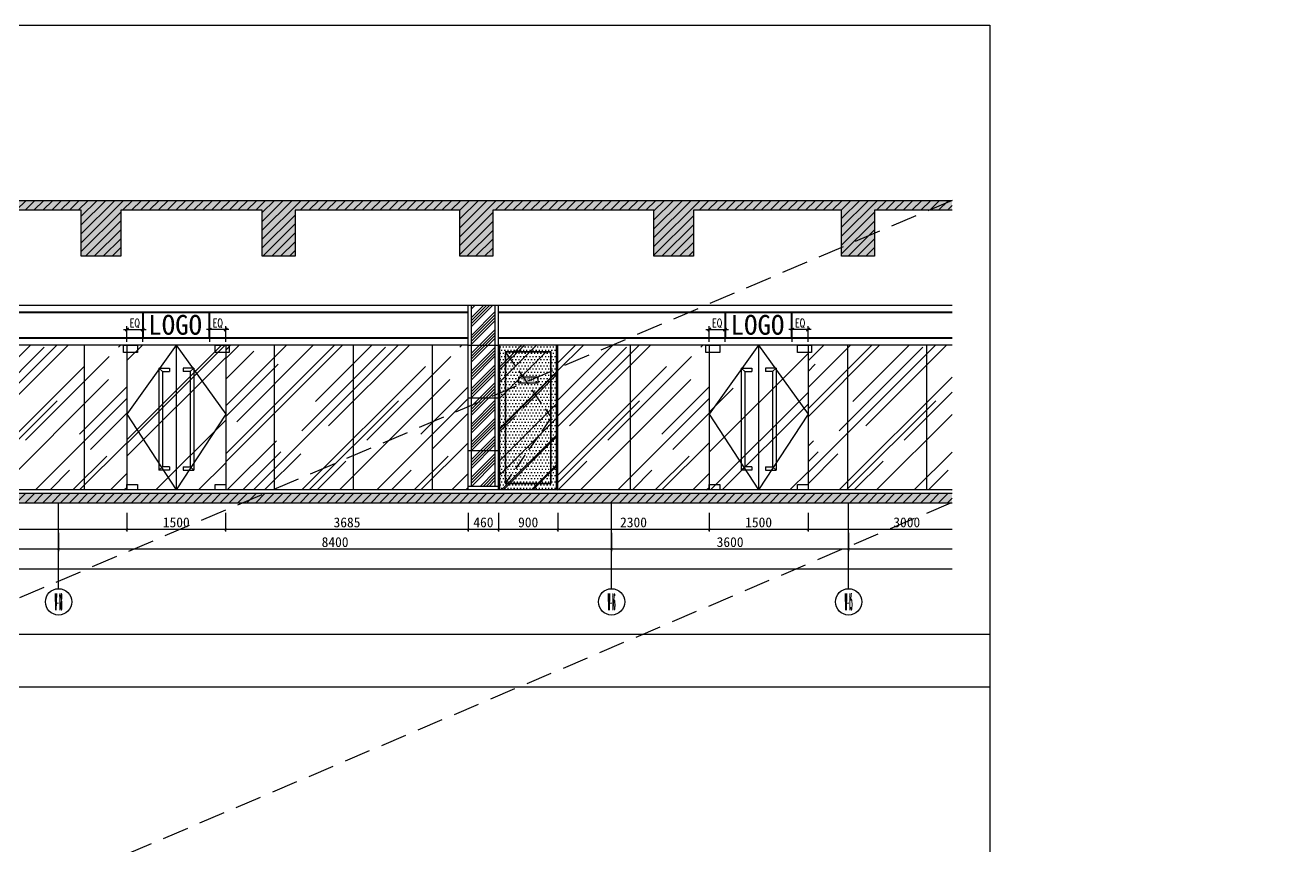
# Model space of a CAD drawing. Header units: millimetres. Extents: x 110215 to 630040, y -488650 to 141897.
# Drawn here: x 243291 to 262481, y 2886 to 15350 of the extents above; entities that cross this region are included whole.
import ezdxf
from ezdxf.enums import TextEntityAlignment as Align
from ezdxf.xclip import XClip

# ---------------------------------------------------------------- set-up
doc = ezdxf.new("R2010")
doc.units = ezdxf.units.MM
doc.header["$LTSCALE"] = 1000
doc.header["$XCLIPFRAME"] = 0
doc.linetypes.add('_DASH', pattern=[0.6, 0.4, -0.2])
doc.linetypes.add('DASH', pattern=[0.35, 0.25, -0.1])
doc.layers.get('Defpoints').update_dxf_attribs({"color": 2})
for name, color, linetype in [('0-118标注', 2, 'Continuous'), ('0-140c立面材料填充', 250, 'Continuous'), ('0-140d立面材料分隔', 146, 'Continuous'), ('0-140立面图剖切线', 4, 'Continuous'), ('1', 4, 'Continuous'), ('7', 7, 'Continuous'), ('D-地面', 8, 'Continuous'), ('E立-ELEV1', 6, 'Continuous')]:
    doc.layers.add(name, color=color, linetype=linetype)
doc.styles.add('_TCH_AXIS', font='COMPLEX', dxfattribs={"bigfont": 'GBCBIG'})
doc.styles.add('COMPLEX', font='COMPLEX')
doc.styles.add('LOGO', font='arial.ttf', dxfattribs={"width": 0.9})
doc.styles.add('TXT', font='txt.shx', dxfattribs={"width": 0.7})
doc.styles.add('繁黑体', font='simhei.ttf')
doc.styles.add('黑体', font='simhei.ttf')
doc.dimstyles.new('50', dxfattribs={"dimscale": 50, "dimtxt": 3, "dimasz": 0.6, "dimexe": 0.6, "dimexo": 0.6, "dimtad": 1, "dimdec": 0, "dimdsep": 46, "dimtxsty": '黑体', "dimblk1": 'ARCHTICK', "dimblk2": 'ARCHTICK', "dimsah": 1, "dimcen": 0, "dimdle": 1, "dimclrd": 251, "dimclre": 251, "dimclrt": 2, "dimadec": 0, "dimazin": 0, "dimtfac": 1, "dimtdec": 0, "dimtix": 1, "dimtmove": 2, "dimatfit": 3, "dimldrblk": 'DOT', "dimfxl": 0, "dimtolj": 1, "dimtzin": 0, "dimarcsym": 0})
doc.dimstyles.new('副本 1-50', dxfattribs={"dimscale": 50, "dimtxt": 2.5, "dimasz": 1, "dimexe": 1, "dimexo": 1, "dimgap": 0.6, "dimtad": 1, "dimdec": 0, "dimrnd": 5, "dimzin": 0, "dimdsep": 46, "dimtxsty": 'TXT', "dimblk": 'ARCHTICK', "dimcen": 4, "dimdle": 1, "dimclrd": 3, "dimclre": 3, "dimclrt": 3, "dimadec": 0, "dimazin": 0, "dimtfac": 1, "dimtdec": 0, "dimtix": 1, "dimtmove": 2, "dimatfit": 3, "dimldrblk": 'ARCHTICK', "dimfxl": 0, "dimtolj": 1, "dimtzin": 0, "dimarcsym": 0})

# ---------------------------------------------------------------- blocks, each defined once
blk = doc.blocks.new('_ArchTick')
at = {"color": 0, "linetype": 'ByBlock', "const_width": 0.4}
blk.add_lwpolyline([(-0.5, -0.5), (0.5, 0.5)], dxfattribs=at)
blk = doc.blocks.new('*D130')
at = {"color": 3, "lineweight": -2, "transparency": 16777216}
for p, q in [((2433331, 314145), (2433331, 314382)), ((2433571, 314145), (2433571, 314382)), ((2433621, 314332), (2433281, 314332))]:
    blk.add_line(p, q, dxfattribs=at)
at = {"layer": 'Defpoints', "color": 0, "transparency": 16777216}
for p in [(2433331, 314332), (2433331, 314095), (2433571, 314095)]:
    blk.add_point(p, dxfattribs=at)
at = {"color": 3, "lineweight": -2, "transparency": 16777216, "xscale": 50, "yscale": 50, "zscale": 50, "rotation": 180}
blk.add_blockref('_ArchTick', (2433331, 314332), dxfattribs=at)
at = {"color": 3, "lineweight": -2, "transparency": 16777216, "xscale": 50, "yscale": 50, "zscale": 50}
blk.add_blockref('_ArchTick', (2433571, 314332), dxfattribs=at)
at = {"color": 3, "transparency": 16777216, "insert": (2433451, 314425), "char_height": 125, "attachment_point": 5, "style": 'TXT'}
blk.add_mtext('\\A1;EQ', dxfattribs=at)
blk = doc.blocks.new('*D131')
at = {"color": 3, "lineweight": -2, "transparency": 16777216}
for p, q in [((2432071, 314145), (2432071, 314382)), ((2432311, 314145), (2432311, 314382)), ((2432021, 314332), (2432361, 314332))]:
    blk.add_line(p, q, dxfattribs=at)
at = {"layer": 'Defpoints', "color": 0, "transparency": 16777216}
for p in [(2432311, 314332), (2432071, 314095), (2432311, 314095)]:
    blk.add_point(p, dxfattribs=at)
at = {"color": 3, "lineweight": -2, "transparency": 16777216, "xscale": 50, "yscale": 50, "zscale": 50, "rotation": 180}
blk.add_blockref('_ArchTick', (2432071, 314332), dxfattribs=at)
at = {"color": 3, "lineweight": -2, "transparency": 16777216, "xscale": 50, "yscale": 50, "zscale": 50}
blk.add_blockref('_ArchTick', (2432311, 314332), dxfattribs=at)
at = {"color": 3, "transparency": 16777216, "insert": (2432191, 314425), "char_height": 125, "attachment_point": 5, "style": 'TXT'}
blk.add_mtext('\\A1;EQ', dxfattribs=at)
blk = doc.blocks.new('DXFSDFS')
h = blk.add_hatch()
h.set_pattern_fill('玻璃', color=8, scale=500, angle=45)
h.set_pattern_definition([(45, (518540.1, 116047.24), (424.264, 1131.37), [7500, -1000, 2500, -500]), (45, (518833.56, 116694.24), (-823.78, 116.673), [1500, -165, 3000, -375]), (45, (518416.36, 116524.53), (1601.597, 2075.358), [4000, -700, 2000, -500])])
h.paths.add_polyline_path([(527860, 119621), (527860, 121821), (527000, 121821), (527000, 119621)])
at = {"layer": 'D-地面'}
h = blk.add_hatch(dxfattribs=at)
h.set_pattern_fill('DOTS', color=8, scale=30, style=0)
h.set_pattern_definition([(0, (518560.107, 116047.237), (23.8125, 47.625), [0, -47.625])])
h.paths.add_polyline_path([(527860, 119621), (527860, 121821), (527000, 121821), (527000, 119621)])
at = {"layer": 'E立-ELEV1'}
h = blk.add_hatch(dxfattribs=at)
h.set_pattern_fill('ANSI32', color=8, scale=3, style=0)
h.set_pattern_definition([(45, (530403.182, 118644.463), (-20.20558, 20.20558), []), (45, (530416.653, 118644.463), (-20.20558, 20.20558), [])])
h.paths.add_polyline_path([(527000, 119621), (526980, 119621), (526980, 121821), (527000, 121821)])
h = blk.add_hatch(dxfattribs=at)
h.set_pattern_fill('ANSI32', color=8, scale=3, style=0)
h.set_pattern_definition([(45, (529413.182, 118644.463), (-20.20558, 20.20558), []), (45, (529426.653, 118644.463), (-20.20558, 20.20558), [])])
h.paths.add_polyline_path([(527880, 119621), (527860, 119621), (527860, 121821), (527880, 121821)])
at = {"color": 1}
for p, q in [((526980, 119621), (526980, 121821)), ((527880, 121821), (526980, 121821)), ((527000, 119621), (527000, 121821)), ((527860, 119621), (527860, 121821)), ((527880, 119621), (527880, 121821)), ((527880, 119621), (527880, 121821)), ((527880, 119621), (526980, 119621))]:
    blk.add_line(p, q, dxfattribs=at)
at = {"color": 8, "linetype": 'DASH'}
blk.add_lwpolyline([(527085, 121716), (527780, 120721), (527080, 119721)], dxfattribs=at)
at = {"layer": '7', "color": 3}
blk.add_lwpolyline([(527579, 121247), (527579, 121336), (527281, 121336), (527281, 121247)], close=True, dxfattribs=at)
at = {"layer": 'E立-ELEV1', "color": 8}
blk.add_line((527780, 121721), (527080, 121721), dxfattribs=at)
at = {"layer": 'E立-ELEV1', "color": 4}
blk.add_lwpolyline([(527080, 121721), (527080, 119721), (527780, 119721), (527780, 121721)], dxfattribs=at)
at = {"layer": 'E立-ELEV1', "color": 3}
blk.add_lwpolyline([(527085, 121716), (527085, 119726), (527775, 119726), (527775, 121716), (527085, 121716)], close=True, dxfattribs=at)
at = {"layer": '1', "color": 3, "style": 'LOGO', "width": 0.9}
blk.add_text('消防栓', height=48, dxfattribs=at).set_placement((527531, 121270, 274), align=Align.RIGHT)
blk = doc.blocks.new('*D779')
at = {"color": 251, "lineweight": -2, "transparency": 16777216}
for p, q in [((328119, 7941), (328119, 7661)), ((331119, 7941), (331119, 7661)), ((331169, 7691), (328069, 7691))]:
    blk.add_line(p, q, dxfattribs=at)
at = {"layer": 'Defpoints', "color": 0, "transparency": 16777216}
for p in [(328119, 8091), (331119, 8091), (328119, 7691)]:
    blk.add_point(p, dxfattribs=at)
at = {"color": 251, "lineweight": -2, "transparency": 16777216, "xscale": 30, "yscale": 30, "zscale": 30, "rotation": 180}
blk.add_blockref('_ArchTick', (328119, 7691), dxfattribs=at)
at = {"color": 251, "lineweight": -2, "transparency": 16777216, "xscale": 30, "yscale": 30, "zscale": 30}
blk.add_blockref('_ArchTick', (331119, 7691), dxfattribs=at)
at = {"color": 2, "transparency": 16777216, "insert": (329619, 7798), "char_height": 150, "attachment_point": 5, "style": '黑体'}
blk.add_mtext('\\A1;3000', dxfattribs=at)
blk = doc.blocks.new('_DOT')
at = {"color": 0, "linetype": 'ByBlock'}
blk.add_line((-0.5, 0), (-1, 0), dxfattribs=at)
at = {"color": 0, "linetype": 'ByBlock', "const_width": 0.5}
blk.add_lwpolyline([(-0.25, 0, 1), (0.25, 0, 1)], format="xyb", close=True, dxfattribs=at)
blk = doc.blocks.new('*D780')
at = {"color": 251, "lineweight": -2, "transparency": 16777216}
for p, q in [((326619, 7941), (326619, 7661)), ((328119, 7941), (328119, 7661)), ((328169, 7691), (326569, 7691))]:
    blk.add_line(p, q, dxfattribs=at)
at = {"layer": 'Defpoints', "color": 0, "transparency": 16777216}
for p in [(326619, 8091), (328119, 8091), (326619, 7691)]:
    blk.add_point(p, dxfattribs=at)
at = {"color": 251, "lineweight": -2, "transparency": 16777216, "xscale": 30, "yscale": 30, "zscale": 30, "rotation": 180}
blk.add_blockref('_ArchTick', (326619, 7691), dxfattribs=at)
at = {"color": 251, "lineweight": -2, "transparency": 16777216, "xscale": 30, "yscale": 30, "zscale": 30}
blk.add_blockref('_ArchTick', (328119, 7691), dxfattribs=at)
at = {"color": 2, "transparency": 16777216, "insert": (327369, 7798), "char_height": 150, "attachment_point": 5, "style": '黑体'}
blk.add_mtext('\\A1;1500', dxfattribs=at)
blk = doc.blocks.new('*D781')
at = {"color": 251, "lineweight": -2, "transparency": 16777216}
for p, q in [((324319, 7941), (324319, 7661)), ((326619, 7941), (326619, 7661)), ((326669, 7691), (324269, 7691))]:
    blk.add_line(p, q, dxfattribs=at)
at = {"layer": 'Defpoints', "color": 0, "transparency": 16777216}
for p in [(324319, 8091), (326619, 8091), (324319, 7691)]:
    blk.add_point(p, dxfattribs=at)
at = {"color": 251, "lineweight": -2, "transparency": 16777216, "xscale": 30, "yscale": 30, "zscale": 30, "rotation": 180}
blk.add_blockref('_ArchTick', (324319, 7691), dxfattribs=at)
at = {"color": 251, "lineweight": -2, "transparency": 16777216, "xscale": 30, "yscale": 30, "zscale": 30}
blk.add_blockref('_ArchTick', (326619, 7691), dxfattribs=at)
at = {"color": 2, "transparency": 16777216, "insert": (325469, 7798), "char_height": 150, "attachment_point": 5, "style": '黑体'}
blk.add_mtext('\\A1;2300', dxfattribs=at)
blk = doc.blocks.new('*D782')
at = {"color": 251, "lineweight": -2, "transparency": 16777216}
for p, q in [((323419, 7941), (323419, 7661)), ((324319, 7941), (324319, 7661)), ((324369, 7691), (323369, 7691))]:
    blk.add_line(p, q, dxfattribs=at)
at = {"layer": 'Defpoints', "color": 0, "transparency": 16777216}
for p in [(323419, 8091), (324319, 8091), (323419, 7691)]:
    blk.add_point(p, dxfattribs=at)
at = {"color": 251, "lineweight": -2, "transparency": 16777216, "xscale": 30, "yscale": 30, "zscale": 30, "rotation": 180}
blk.add_blockref('_ArchTick', (323419, 7691), dxfattribs=at)
at = {"color": 251, "lineweight": -2, "transparency": 16777216, "xscale": 30, "yscale": 30, "zscale": 30}
blk.add_blockref('_ArchTick', (324319, 7691), dxfattribs=at)
at = {"color": 2, "transparency": 16777216, "insert": (323869, 7798), "char_height": 150, "attachment_point": 5, "style": '黑体'}
blk.add_mtext('\\A1;900', dxfattribs=at)
blk = doc.blocks.new('*D783')
at = {"color": 251, "lineweight": -2, "transparency": 16777216}
for p, q in [((322959, 7941), (322959, 7661)), ((323419, 7941), (323419, 7661)), ((323469, 7691), (322909, 7691))]:
    blk.add_line(p, q, dxfattribs=at)
at = {"layer": 'Defpoints', "color": 0, "transparency": 16777216}
for p in [(322959, 8091), (323419, 8091), (322959, 7691)]:
    blk.add_point(p, dxfattribs=at)
at = {"color": 251, "lineweight": -2, "transparency": 16777216, "xscale": 30, "yscale": 30, "zscale": 30, "rotation": 180}
blk.add_blockref('_ArchTick', (322959, 7691), dxfattribs=at)
at = {"color": 251, "lineweight": -2, "transparency": 16777216, "xscale": 30, "yscale": 30, "zscale": 30}
blk.add_blockref('_ArchTick', (323419, 7691), dxfattribs=at)
at = {"color": 2, "transparency": 16777216, "insert": (323189, 7798), "char_height": 150, "attachment_point": 5, "style": '黑体'}
blk.add_mtext('\\A1;460', dxfattribs=at)
blk = doc.blocks.new('*D784')
at = {"color": 251, "lineweight": -2, "transparency": 16777216}
for p, q in [((319274, 7941), (319274, 7661)), ((322959, 7941), (322959, 7661)), ((323009, 7691), (319224, 7691))]:
    blk.add_line(p, q, dxfattribs=at)
at = {"layer": 'Defpoints', "color": 0, "transparency": 16777216}
for p in [(319274, 8091), (322959, 8091), (319274, 7691)]:
    blk.add_point(p, dxfattribs=at)
at = {"color": 251, "lineweight": -2, "transparency": 16777216, "xscale": 30, "yscale": 30, "zscale": 30, "rotation": 180}
blk.add_blockref('_ArchTick', (319274, 7691), dxfattribs=at)
at = {"color": 251, "lineweight": -2, "transparency": 16777216, "xscale": 30, "yscale": 30, "zscale": 30}
blk.add_blockref('_ArchTick', (322959, 7691), dxfattribs=at)
at = {"color": 2, "transparency": 16777216, "insert": (321117, 7797), "char_height": 150, "attachment_point": 5, "style": '黑体'}
blk.add_mtext('\\A1;3685', dxfattribs=at)
blk = doc.blocks.new('*D785')
at = {"color": 251, "lineweight": -2, "transparency": 16777216}
for p, q in [((317774, 7941), (317774, 7661)), ((319274, 7941), (319274, 7661)), ((319324, 7691), (317724, 7691))]:
    blk.add_line(p, q, dxfattribs=at)
at = {"layer": 'Defpoints', "color": 0, "transparency": 16777216}
for p in [(317774, 8091), (319274, 8091), (317774, 7691)]:
    blk.add_point(p, dxfattribs=at)
at = {"color": 251, "lineweight": -2, "transparency": 16777216, "xscale": 30, "yscale": 30, "zscale": 30, "rotation": 180}
blk.add_blockref('_ArchTick', (317774, 7691), dxfattribs=at)
at = {"color": 251, "lineweight": -2, "transparency": 16777216, "xscale": 30, "yscale": 30, "zscale": 30}
blk.add_blockref('_ArchTick', (319274, 7691), dxfattribs=at)
at = {"color": 2, "transparency": 16777216, "insert": (318524, 7798), "char_height": 150, "attachment_point": 5, "style": '黑体'}
blk.add_mtext('\\A1;1500', dxfattribs=at)
blk = doc.blocks.new('*D786')
at = {"color": 251, "lineweight": -2, "transparency": 16777216}
for p, q in [((314084, 7941), (314084, 7661)), ((317774, 7941), (317774, 7661)), ((317824, 7691), (314034, 7691))]:
    blk.add_line(p, q, dxfattribs=at)
at = {"layer": 'Defpoints', "color": 0, "transparency": 16777216}
for p in [(314084, 8091), (317774, 8091), (314084, 7691)]:
    blk.add_point(p, dxfattribs=at)
at = {"color": 251, "lineweight": -2, "transparency": 16777216, "xscale": 30, "yscale": 30, "zscale": 30, "rotation": 180}
blk.add_blockref('_ArchTick', (314084, 7691), dxfattribs=at)
at = {"color": 251, "lineweight": -2, "transparency": 16777216, "xscale": 30, "yscale": 30, "zscale": 30}
blk.add_blockref('_ArchTick', (317774, 7691), dxfattribs=at)
at = {"color": 2, "transparency": 16777216, "insert": (315929, 7798), "char_height": 150, "attachment_point": 5, "style": '黑体'}
blk.add_mtext('\\A1;3690', dxfattribs=at)
blk = doc.blocks.new('*D819')
at = {"color": 251, "lineweight": -2, "transparency": 16777216}
for p, q in [((328736, 7641), (328736, 7361)), ((337336, 7641), (337336, 7361)), ((337386, 7391), (328686, 7391))]:
    blk.add_line(p, q, dxfattribs=at)
at = {"layer": 'Defpoints', "color": 0, "transparency": 16777216}
for p in [(328736, 7691), (337336, 7691), (328736, 7391)]:
    blk.add_point(p, dxfattribs=at)
at = {"color": 251, "lineweight": -2, "transparency": 16777216, "xscale": 30, "yscale": 30, "zscale": 30, "rotation": 180}
blk.add_blockref('_ArchTick', (328736, 7391), dxfattribs=at)
at = {"color": 251, "lineweight": -2, "transparency": 16777216, "xscale": 30, "yscale": 30, "zscale": 30}
blk.add_blockref('_ArchTick', (337336, 7391), dxfattribs=at)
at = {"color": 2, "transparency": 16777216, "insert": (333036, 7498), "char_height": 150, "attachment_point": 5, "style": '黑体'}
blk.add_mtext('\\A1;8600', dxfattribs=at)
blk = doc.blocks.new('*D820')
at = {"color": 251, "lineweight": -2, "transparency": 16777216}
for p, q in [((325136, 7641), (325136, 7361)), ((328736, 7641), (328736, 7361)), ((328786, 7391), (325086, 7391))]:
    blk.add_line(p, q, dxfattribs=at)
at = {"layer": 'Defpoints', "color": 0, "transparency": 16777216}
for p in [(325136, 7691), (328736, 7691), (325136, 7391)]:
    blk.add_point(p, dxfattribs=at)
at = {"color": 251, "lineweight": -2, "transparency": 16777216, "xscale": 30, "yscale": 30, "zscale": 30, "rotation": 180}
blk.add_blockref('_ArchTick', (325136, 7391), dxfattribs=at)
at = {"color": 251, "lineweight": -2, "transparency": 16777216, "xscale": 30, "yscale": 30, "zscale": 30}
blk.add_blockref('_ArchTick', (328736, 7391), dxfattribs=at)
at = {"color": 2, "transparency": 16777216, "insert": (326936, 7498), "char_height": 150, "attachment_point": 5, "style": '黑体'}
blk.add_mtext('\\A1;3600', dxfattribs=at)
blk = doc.blocks.new('*D821')
at = {"color": 251, "lineweight": -2, "transparency": 16777216}
for p, q in [((316736, 7641), (316736, 7361)), ((325136, 7641), (325136, 7361)), ((325186, 7391), (316686, 7391))]:
    blk.add_line(p, q, dxfattribs=at)
at = {"layer": 'Defpoints', "color": 0, "transparency": 16777216}
for p in [(316736, 7691), (325136, 7691), (316736, 7391)]:
    blk.add_point(p, dxfattribs=at)
at = {"color": 251, "lineweight": -2, "transparency": 16777216, "xscale": 30, "yscale": 30, "zscale": 30, "rotation": 180}
blk.add_blockref('_ArchTick', (316736, 7391), dxfattribs=at)
at = {"color": 251, "lineweight": -2, "transparency": 16777216, "xscale": 30, "yscale": 30, "zscale": 30}
blk.add_blockref('_ArchTick', (325136, 7391), dxfattribs=at)
at = {"color": 2, "transparency": 16777216, "insert": (320936, 7498), "char_height": 150, "attachment_point": 5, "style": '黑体'}
blk.add_mtext('\\A1;8400', dxfattribs=at)
blk = doc.blocks.new('*D822')
at = {"color": 251, "lineweight": -2, "transparency": 16777216}
for p, q in [((312136, 7641), (312136, 7361)), ((316736, 7641), (316736, 7361)), ((316786, 7391), (312086, 7391))]:
    blk.add_line(p, q, dxfattribs=at)
at = {"layer": 'Defpoints', "color": 0, "transparency": 16777216}
for p in [(312136, 7691), (316736, 7691), (312136, 7391)]:
    blk.add_point(p, dxfattribs=at)
at = {"color": 251, "lineweight": -2, "transparency": 16777216, "xscale": 30, "yscale": 30, "zscale": 30, "rotation": 180}
blk.add_blockref('_ArchTick', (312136, 7391), dxfattribs=at)
at = {"color": 251, "lineweight": -2, "transparency": 16777216, "xscale": 30, "yscale": 30, "zscale": 30}
blk.add_blockref('_ArchTick', (316736, 7391), dxfattribs=at)
at = {"color": 2, "transparency": 16777216, "insert": (314436, 7498), "char_height": 150, "attachment_point": 5, "style": '黑体'}
blk.add_mtext('\\A1;4600', dxfattribs=at)
blk = doc.blocks.new('*D828')
at = {"color": 251, "lineweight": -2, "transparency": 16777216}
for p, q in [((269244, 7341), (269244, 7061)), ((351969, 7341), (351969, 7061)), ((269194, 7091), (352019, 7091))]:
    blk.add_line(p, q, dxfattribs=at)
at = {"layer": 'Defpoints', "color": 0, "transparency": 16777216}
for p in [(269244, 7391), (351969, 7391), (351969, 7091)]:
    blk.add_point(p, dxfattribs=at)
at = {"color": 251, "lineweight": -2, "transparency": 16777216, "xscale": 30, "yscale": 30, "zscale": 30, "rotation": 180}
blk.add_blockref('_ArchTick', (269244, 7091), dxfattribs=at)
at = {"color": 251, "lineweight": -2, "transparency": 16777216, "xscale": 30, "yscale": 30, "zscale": 30}
blk.add_blockref('_ArchTick', (351969, 7091), dxfattribs=at)
at = {"color": 2, "transparency": 16777216, "insert": (310607, 7197), "char_height": 150, "attachment_point": 5, "style": '黑体'}
blk.add_mtext('\\A1;82725', dxfattribs=at)
blk = doc.blocks.new('_AXISO')
blk.add_circle((0, 0), 0.5)
at = {"style": 'COMPLEX', "width": 1.041667}
blk.add_attdef('A', text='', height=0.56, dxfattribs=at).set_placement((-0.25, -0.28), (0.25, -0.28), align=Align.FIT)
blk = doc.blocks.new('kjlkj')
at = {"layer": '0-140c立面材料填充'}
h = blk.add_hatch(dxfattribs=at)
h.set_pattern_fill('AR-RROOF', color=256, scale=50, angle=45, style=0)
h.set_pattern_definition([(45, (2419215.6, 311894.9), (1077.63, 2873.68), [19050, -2540, 6350, -1270]), (45, (2419961, 313538.3), (-2092.4, 296.35), [3810, -419.1, 7620, -952.5]), (45, (2418901.25, 313107.2), (4068.056, 5271.41), [10160, -1778, 5080, -1270])])
h.paths.add_polyline_path([(2433571.1, 314094.9), (2432071.1, 314094.9), (2432071.1, 311894.9), (2433571.1, 311894.9)])
at = {"color": 8}
for p, q in [((2432311.1, 314194.9), (2432311.1, 314594.9)), ((2432321.1, 314194.9), (2432321.1, 314594.9)), ((2433321.1, 314194.9), (2433321.1, 314594.9)), ((2433331.1, 314194.9), (2433331.1, 314594.9))]:
    blk.add_line(p, q, dxfattribs=at)
for points in [[(2432821.1, 314094.9), (2432071.1, 313044.9), (2432821.1, 311894.9)], [(2432821.1, 314094.9), (2433571.1, 313044.9), (2432821.1, 311894.9)]]:
    blk.add_lwpolyline(points, dxfattribs=at)
at = {"layer": '0-140d立面材料分隔'}
for p, q in [((2432071.1, 314094.9), (2432071.1, 311894.9)), ((2432821.1, 314094.9), (2432821.1, 311894.9)), ((2433571.1, 314094.9), (2433571.1, 311894.9))]:
    blk.add_line(p, q, dxfattribs=at)
at = {"layer": '0-140d立面材料分隔', "color": 1}
for p, q in [((2432609.7, 313694.9, -219.5), (2432556.9, 313744.9, -219.5)), ((2432556.9, 313744.9, -219.5), (2432556.9, 312194.9)), ((2432556.9, 313744.9, -219.5), (2432715.4, 313744.9, -219.5)), ((2432609.7, 313694.9, -219.5), (2432609.7, 312244.9)), ((2432609.7, 313694.9, -219.5), (2432715.4, 313694.9, -219.5)), ((2432715.4, 313744.9, -219.5), (2432715.4, 313694.9, -219.5)), ((2432926.8, 313744.9, -219.5), (2432926.8, 313694.9, -219.5)), ((2433085.4, 313744.9, -219.5), (2432926.8, 313744.9, -219.5)), ((2433032.5, 313694.9, -219.5), (2432926.8, 313694.9, -219.5)), ((2433032.5, 313694.9, -219.5), (2433085.4, 313744.9, -219.5)), ((2433032.5, 313694.9, -219.5), (2433032.5, 312244.9)), ((2433085.4, 313744.9, -219.5), (2433085.4, 312194.9)), ((2432609.7, 312244.9), (2432556.9, 312194.9)), ((2432715.4, 312244.9), (2432609.7, 312244.9)), ((2432715.4, 312244.9), (2432715.4, 312194.9)), ((2432926.8, 312244.9), (2433032.5, 312244.9)), ((2432926.8, 312244.9), (2432926.8, 312194.9)), ((2433032.5, 312244.9), (2433085.4, 312194.9)), ((2432715.4, 312194.9), (2432556.9, 312194.9)), ((2432926.8, 312194.9), (2433085.4, 312194.9))]:
    blk.add_line(p, q, dxfattribs=at)
for points in [[(2432018.3, 314094.9), (2432233.1, 314094.9), (2432233.1, 313984.9), (2432018.3, 313984.9)], [(2433409.2, 314094.9), (2433624, 314094.9), (2433624, 313984.9), (2433409.2, 313984.9)], [(2432071.1, 311978.2), (2432233.1, 311978.2), (2432233.1, 311894.9), (2432071.1, 311894.9)], [(2433409.2, 311978.2), (2433571.1, 311978.2), (2433571.1, 311894.9), (2433409.2, 311894.9)]]:
    blk.add_lwpolyline(points, close=True, dxfattribs=at)
at = {"color": 1, "style": '繁黑体'}
blk.add_text('LOGO', height=300, dxfattribs=at).set_placement((2432396, 314253.3, -219.5))
at = {"color": 8}
dim = blk.add_linear_dim(base=(2432311.1, 314332.1), p1=(2432071.1, 314094.9), p2=(2432311.1, 314094.9), text='EQ', dimstyle='副本 1-50', dxfattribs=at)
dim.commit()
dim.dimension.update_dxf_attribs({"geometry": '*D131', "text_midpoint": (2432191.1, 314424.6)})
dim = blk.add_linear_dim(base=(2433331.1, 314332.1), p1=(2433571.1, 314094.9), p2=(2433331.1, 314094.9), angle=180, text='EQ', dimstyle='副本 1-50', dxfattribs=at)
dim.commit()
dim.dimension.update_dxf_attribs({"geometry": '*D130', "text_midpoint": (2433451.1, 314424.6)})
blk = doc.blocks.new('dvdfsdfs')
h = blk.add_hatch()
h.set_pattern_fill('ANSI31', color=250, scale=30)
h.paths.add_polyline_path([(269244.4, 8240.8), (351969.4, 8240.8), (351969.4, 8090.8), (269244.4, 8090.8)])
h.paths.add_polyline_path([(351969.4, 12690.4), (351969.4, 11840.4), (351369.4, 11840.4), (351369.4, 12540.4), (348969.4, 12540.4), (348969.4, 11840.4), (348469.4, 11840.4), (348469.4, 12540.4), (345044.4, 12540.4), (345044.4, 11840.4), (344444.4, 11840.4), (344444.4, 12540.4), (342914.4, 12540.4), (342914.4, 11840.4), (342314.4, 11840.4), (342314.4, 12540.4), (339414.4, 12540.4), (339414.4, 11840.4), (338914.4, 11840.4), (338914.4, 12540.4), (337814.4, 12540.4), (337814.4, 11840.4), (337214.4, 11840.4), (337214.4, 12540.4), (334680, 12540.4), (334680, 11840.4), (334080, 11840.4), (334080, 12540.4), (331929.9, 12540.4), (331929.9, 11840.4), (331429.9, 11840.4), (331429.9, 12540.4), (329129.9, 12540.4), (329129.9, 11840.4), (328629.9, 11840.4), (328629.9, 12540.4), (326379.9, 12540.4), (326379.9, 11840.4), (325779.9, 11840.4), (325779.9, 12540.4), (323329.9, 12540.4), (323329.9, 11840.4), (322829.9, 11840.4), (322829.9, 12540.4), (320329.9, 12540.4), (320329.9, 11840.4), (319829.9, 11840.4), (319829.9, 12540.4), (317681.3, 12540.4), (317681.3, 11840.4), (317081.3, 11840.4), (317081.3, 12540.4), (315231.3, 12540.4), (315231.3, 11840.4), (314695.9, 11840.4), (314695.9, 12540.4), (313897.8, 12540.4), (313897.8, 11840.4), (313318.8, 11840.4), (313318.8, 12540.4), (311318, 12540.4), (311318, 11840.4), (310691.4, 11840.4), (310691.4, 12540.4), (308229.9, 12540.4), (308229.9, 11840.4), (307729.9, 11840.4), (307729.9, 12540.4), (305779.9, 12540.4), (305779.9, 11840.4), (305179.9, 11840.4), (305179.9, 12540.4), (303430.8, 12540.4), (303430.8, 11840.4), (302930.8, 11840.4), (302930.8, 12540.4), (301180.2, 12540.4), (301180.2, 11840.4), (300580.2, 11840.4), (300580.2, 12540.4), (298430.1, 12540.4), (298430.1, 11840.4), (297830.1, 11840.4), (297830.1, 12540.4), (295530.1, 12540.4), (295530.1, 11840.4), (294930.1, 11840.4), (294930.1, 12540.4), (292779.9, 12540.4), (292779.9, 11840.4), (292179.9, 11840.4), (292179.9, 12540.4), (289928.9, 12540.4), (289928.9, 11840.4), (289428.9, 11840.4), (289428.9, 12540.4), (287128.9, 12540.4), (287128.9, 11840.4), (286628.9, 11840.4), (286628.9, 12540.4), (284355.7, 12540.4), (284355.7, 11840.4), (283756.6, 11840.4), (283756.6, 12540.4), (281529.9, 12540.4), (281529.9, 11840.4), (281029.9, 11840.4), (281029.9, 12540.4), (278729.9, 12540.4), (278729.9, 11840.4), (278229.9, 11840.4), (278229.9, 12540.4), (269843.9, 12540.4), (269843.9, 11840.4), (269244.4, 11840.4), (269244.4, 12690.4)])
h = blk.add_hatch()
h.set_pattern_fill('ANSI34', color=250, scale=10)
h.set_pattern_definition([(45, (-20712, -116817.3), (-134.70384, 134.70384), []), (45, (-20667.1, -116817.3), (-134.70384, 134.70384), []), (45, (-20622.2, -116817.3), (-134.70384, 134.70384), []), (45, (-20577.3, -116817.3), (-134.70384, 134.70384), [])])
h.paths.add_polyline_path([(323009.4, 11090.8), (323009.4, 8350.8), (323369.4, 8350.8), (323369.4, 11090.8)])
at = {"layer": '0-140c立面材料填充'}
h = blk.add_hatch(dxfattribs=at)
h.set_pattern_fill('AR-CONC', color=256)
h.paths.add_polyline_path([(351969.4, 12690.4), (351969.4, 11840.4), (351369.4, 11840.4), (351369.4, 12540.4), (348969.4, 12540.4), (348969.4, 11840.4), (348469.4, 11840.4), (348469.4, 12540.4), (345044.4, 12540.4), (345044.4, 11840.4), (344444.4, 11840.4), (344444.4, 12540.4), (342914.4, 12540.4), (342914.4, 11840.4), (342314.4, 11840.4), (342314.4, 12540.4), (339414.4, 12540.4), (339414.4, 11840.4), (338914.4, 11840.4), (338914.4, 12540.4), (337814.4, 12540.4), (337814.4, 11840.4), (337214.4, 11840.4), (337214.4, 12540.4), (334680, 12540.4), (334680, 11840.4), (334080, 11840.4), (334080, 12540.4), (331929.9, 12540.4), (331929.9, 11840.4), (331429.9, 11840.4), (331429.9, 12540.4), (329129.9, 12540.4), (329129.9, 11840.4), (328629.9, 11840.4), (328629.9, 12540.4), (326379.9, 12540.4), (326379.9, 11840.4), (325779.9, 11840.4), (325779.9, 12540.4), (323329.9, 12540.4), (323329.9, 11840.4), (322829.9, 11840.4), (322829.9, 12540.4), (320329.9, 12540.4), (320329.9, 11840.4), (319829.9, 11840.4), (319829.9, 12540.4), (317681.3, 12540.4), (317681.3, 11840.4), (317081.3, 11840.4), (317081.3, 12540.4), (315231.3, 12540.4), (315231.3, 11840.4), (314695.9, 11840.4), (314695.9, 12540.4), (313897.8, 12540.4), (313897.8, 11840.4), (313318.8, 11840.4), (313318.8, 12540.4), (311318, 12540.4), (311318, 11840.4), (310691.4, 11840.4), (310691.4, 12540.4), (308229.9, 12540.4), (308229.9, 11840.4), (307729.9, 11840.4), (307729.9, 12540.4), (305779.9, 12540.4), (305779.9, 11840.4), (305179.9, 11840.4), (305179.9, 12540.4), (303430.8, 12540.4), (303430.8, 11840.4), (302930.8, 11840.4), (302930.8, 12540.4), (301180.2, 12540.4), (301180.2, 11840.4), (300580.2, 11840.4), (300580.2, 12540.4), (298430.1, 12540.4), (298430.1, 11840.4), (297830.1, 11840.4), (297830.1, 12540.4), (295530.1, 12540.4), (295530.1, 11840.4), (294930.1, 11840.4), (294930.1, 12540.4), (292779.9, 12540.4), (292779.9, 11840.4), (292179.9, 11840.4), (292179.9, 12540.4), (289928.9, 12540.4), (289928.9, 11840.4), (289428.9, 11840.4), (289428.9, 12540.4), (287128.9, 12540.4), (287128.9, 11840.4), (286628.9, 11840.4), (286628.9, 12540.4), (284355.7, 12540.4), (284355.7, 11840.4), (283756.6, 11840.4), (283756.6, 12540.4), (281529.9, 12540.4), (281529.9, 11840.4), (281029.9, 11840.4), (281029.9, 12540.4), (278729.9, 12540.4), (278729.9, 11840.4), (278229.9, 11840.4), (278229.9, 12540.4), (269843.9, 12540.4), (269843.9, 11840.4), (269244.4, 11840.4), (269244.4, 12690.4)])
h = blk.add_hatch(dxfattribs=at)
h.set_pattern_fill('AR-RROOF', color=251, scale=600, angle=45)
h.set_pattern_definition([(45, (320564.3, 94921.34), (509.117, 1357.645), [9000, -1200, 3000, -600]), (45, (320916.4, 95697.74), (-988.535, 140.007), [1800, -198, 3600, -450]), (45, (320415.8, 95494.1), (1921.9162, 2490.43), [4800, -840, 2400, -600])])
h.paths.add_polyline_path([(314084.4, 10490.8), (314084.4, 8290.8), (317772.4, 8290.8), (317772.4, 10490.8)])
h = blk.add_hatch(dxfattribs=at)
h.set_pattern_fill('AR-RROOF', color=251, scale=600, angle=45)
h.set_pattern_definition([(45, (325749.3, 94921.34), (509.117, 1357.645), [9000, -1200, 3000, -600]), (45, (326101.4, 95697.74), (-988.535, 140.007), [1800, -198, 3600, -450]), (45, (325600.8, 95494.1), (1921.9162, 2490.43), [4800, -840, 2400, -600])])
h.paths.add_polyline_path([(319274.4, 10490.8), (319274.4, 8290.8), (322957.4, 8290.8), (322957.4, 10490.8)])
h = blk.add_hatch(dxfattribs=at)
h.set_pattern_fill('AR-RROOF', color=251, scale=600, angle=45)
h.set_pattern_definition([(45, (329409.3, 94921.34), (509.117, 1357.645), [9000, -1200, 3000, -600]), (45, (329761.4, 95697.74), (-988.535, 140.007), [1800, -198, 3600, -450]), (45, (329260.8, 95494.1), (1921.9162, 2490.43), [4800, -840, 2400, -600])])
h.paths.add_polyline_path([(324319.4, 10490.8), (324319.4, 8290.8), (326617.4, 8290.8), (326617.4, 10490.8)])
h = blk.add_hatch(dxfattribs=at)
h.set_pattern_fill('AR-RROOF', color=251, scale=600, angle=45)
h.set_pattern_definition([(45, (333909.3, 94921.34), (509.117, 1357.645), [9000, -1200, 3000, -600]), (45, (334261.4, 95697.74), (-988.535, 140.007), [1800, -198, 3600, -450]), (45, (333760.8, 95494.1), (1921.9162, 2490.43), [4800, -840, 2400, -600])])
h.paths.add_polyline_path([(328119.4, 10490.8), (328119.4, 8290.8), (331117.4, 8290.8), (331117.4, 10490.8)])
h = blk.add_hatch(dxfattribs=at)
h.set_pattern_fill('AR-CONC', color=256)
h.paths.add_polyline_path([(269244.4, 8240.8), (351969.4, 8240.8), (351969.4, 8090.8), (269244.4, 8090.8)])
for points in [[(337214.4, 12540.4), (334680, 12540.4), (334680, 11840.4), (334080, 11840.4), (334080, 12540.4), (331929.9, 12540.4), (331929.9, 11840.4), (331429.9, 11840.4), (331429.9, 12540.4), (329129.9, 12540.4), (329129.9, 11840.4), (328629.9, 11840.4), (328629.9, 12540.4), (326379.9, 12540.4), (326379.9, 11840.4), (325779.9, 11840.4), (325779.9, 12540.4), (323329.9, 12540.4), (323329.9, 11840.4), (322829.9, 11840.4), (322829.9, 12540.4), (320329.9, 12540.4), (320329.9, 11840.4), (319829.9, 11840.4), (319829.9, 12540.4), (317681.3, 12540.4), (317681.3, 11840.4), (317081.3, 11840.4), (317081.3, 12540.4), (315231.3, 12540.4), (315231.3, 11840.4), (314695.9, 11840.4), (314695.9, 12540.4), (313897.8, 12540.4), (313897.8, 11840.4), (313318.8, 11840.4), (313318.8, 12540.4), (311318, 12540.4), (311318, 11840.4), (310691.4, 11840.4), (310691.4, 12540.4), (308229.9, 12540.4), (308229.9, 11840.4), (307729.9, 11840.4), (307729.9, 12540.4), (305779.9, 12540.4)], [(269244.4, 12690.4), (351969.4, 12690.4)]]:
    blk.add_lwpolyline(points)
blk.add_lwpolyline([(269244.4, 8240.8), (351969.4, 8240.8), (351969.4, 8090.8), (269244.4, 8090.8)], close=True)
at = {"layer": '0-118标注'}
for p, q in [((316736.2, 6790.8, 13.8), (316736.2, 8090.8)), ((325136.2, 6790.8, 13.8), (325136.2, 8090.8)), ((328736.2, 6790.8, 13.8), (328736.2, 8090.8))]:
    blk.add_line(p, q, dxfattribs=at)
at = {"layer": '0-140c立面材料填充', "color": 251}
for p, q in [((317124.4, 10490.8), (317124.4, 8290.8)), ((317774.4, 10490.8), (317774.4, 8290.8)), ((320009.4, 10490.8), (320009.4, 8290.8)), ((321209.4, 10490.8), (321209.4, 8290.8)), ((322409.4, 10490.8), (322409.4, 8290.8)), ((322959.4, 10490.8), (323419.4, 10490.8)), ((325419.4, 10490.8), (325419.4, 8290.8)), ((328719.4, 10490.8), (328719.4, 8290.8)), ((329919.4, 10490.8), (329919.4, 8290.8)), ((322959.4, 9690.8), (323419.4, 9690.8)), ((322959.4, 8890.8), (323419.4, 8890.8))]:
    blk.add_line(p, q, dxfattribs=at)
at = {"layer": '0-140d立面材料分隔'}
for p, q in [((322959.4, 10990.8), (298999.4, 10990.8)), ((322959.4, 10980.8), (298999.4, 10980.8)), ((322959.4, 8290.8), (322959.4, 11090.8)), ((322959.4, 8290.8), (322959.4, 11090.8)), ((323419.4, 8290.8), (323419.4, 11090.8)), ((334959.4, 10990.8), (323419.4, 10990.8)), ((334959.4, 10980.8), (323419.4, 10980.8)), ((322959.4, 10600.8), (298999.4, 10600.8)), ((322959.4, 10590.8), (298999.4, 10590.8)), ((334959.4, 10600.8), (323419.4, 10600.8)), ((334959.4, 10590.8), (323419.4, 10590.8)), ((322959.4, 10490.8), (298999.4, 10490.8)), ((334959.4, 10490.8), (323419.4, 10490.8)), ((322959.4, 8350.8), (323419.4, 8350.8))]:
    blk.add_line(p, q, dxfattribs=at)
at = {"layer": '0-140d立面材料分隔', "color": 8}
for p, q in [((323009.4, 8350.8), (323009.4, 11090.8)), ((323369.4, 8350.8), (323369.4, 11090.8))]:
    blk.add_line(p, q, dxfattribs=at)
at = {"layer": '0-140立面图剖切线'}
for p, q in [((352069.4, 11090.8), (269244.4, 11090.8)), ((351969.4, 8290.8), (269244.4, 8290.8))]:
    blk.add_line(p, q, dxfattribs=at)
at = {"color": 8}
for p in [(-2114296.8, -303604.1), (-2105451.8, -303604.1)]:
    blk.add_blockref('kjlkj', p, dxfattribs=at)
blk.add_blockref('DXFSDFS', (-203560.7, -111330.7))
at = {"layer": '0-118标注'}
ref = blk.add_blockref('_AXISO', (316736.2, 6590.8, 13.8), dxfattribs=dict(at, xscale=400, yscale=400, zscale=400))
ref.add_attrib('A', 'W-18', dxfattribs={"layer": '0', "height": 257.36, "style": '_TCH_AXIS', "width": 0.113924}).set_placement((316681.1, 6462.2, 13.8), (316791.4, 6462.2, 13.8), align=Align.FIT)
ref = blk.add_blockref('_AXISO', (325136.2, 6590.8, 13.8), dxfattribs=dict(at, xscale=400, yscale=400, zscale=400))
ref.add_attrib('A', 'W-16', dxfattribs={"layer": '0', "height": 257.36, "style": '_TCH_AXIS', "width": 0.113924}).set_placement((325081.1, 6462.2, 13.8), (325191.4, 6462.2, 13.8), align=Align.FIT)
ref = blk.add_blockref('_AXISO', (328736.2, 6590.8, 13.8), dxfattribs=dict(at, xscale=400, yscale=400, zscale=400))
ref.add_attrib('A', 'W-15', dxfattribs={"layer": '0', "height": 257.36, "style": '_TCH_AXIS', "width": 0.113924}).set_placement((328681.1, 6462.2, 13.8), (328791.4, 6462.2, 13.8), align=Align.FIT)
for base, p1, p2, picture, middle in [((314084.4, 7690.8), (317774.4, 8090.8), (314084.4, 8090.8), '*D786', (315929.4, 7797.9)), ((317774.4, 7690.8), (319274.4, 8090.8), (317774.4, 8090.8), '*D785', (318524.4, 7797.9)), ((319274.4, 7690.8), (322959.4, 8090.8), (319274.4, 8090.8), '*D784', (321116.9, 7797.1)), ((322959.4, 7690.8), (323419.4, 8090.8), (322959.4, 8090.8), '*D783', (323189.4, 7797.9)), ((323419.4, 7690.8), (324319.4, 8090.8), (323419.4, 8090.8), '*D782', (323869.4, 7797.9)), ((324319.4, 7690.8), (326619.4, 8090.8), (324319.4, 8090.8), '*D781', (325469.4, 7797.9)), ((326619.4, 7690.8), (328119.4, 8090.8), (326619.4, 8090.8), '*D780', (327369.4, 7797.9)), ((328119.4, 7690.8), (331119.4, 8090.8), (328119.4, 8090.8), '*D779', (329619.4, 7797.9)), ((312136.2, 7390.8), (316736.2, 7690.8), (312136.2, 7690.8), '*D822', (314436.2, 7497.9)), ((316736.2, 7390.8), (325136.2, 7690.8), (316736.2, 7690.8), '*D821', (320936.2, 7497.9)), ((325136.2, 7390.8), (328736.2, 7690.8), (325136.2, 7690.8), '*D820', (326936.2, 7497.9)), ((328736.2, 7390.8), (337336.2, 7690.8), (328736.2, 7690.8), '*D819', (333036.2, 7497.9)), ((351969.4, 7090.8), (269244.4, 7390.8), (351969.4, 7390.8), '*D828', (310606.9, 7197.1))]:
    dim = blk.add_linear_dim(base=base, p1=p1, p2=p2, dimstyle='50', override={"dimfxl": 5, "dimarcsym": 1})
    dim.commit()
    dim.dimension.update_dxf_attribs({"geometry": picture, "text_midpoint": middle})

msp = doc.modelspace()

# ---------------------------------------------------------------- linework, layer by layer
at = {"color": 251, "linetype": '_DASH'}
for p, q in [((257368.9, 12690.4), (233786.4, 2634.8)), ((257346, 8090.8), (233760.2, -1964.7))]:
    msp.add_line(p, q, dxfattribs=at)
for p, q in [((257942.3, 6094.5), (232396.9, 6094.5)), ((257942.3, 5294.5), (232396.9, 5294.5))]:
    msp.add_line(p, q)
msp.add_lwpolyline([(232396.9, 15350.1), (257942.3, 15350.1), (257942.3, -4761.1), (232396.9, -4761.1)], close=True)

# ---------------------------------------------------------------- block references
ref = msp.add_blockref('dvdfsdfs', (-63649.9, 0))
XClip(ref).set_block_clipping_path([(267363.5413405289, 6094.4817562175), (288943.9656140088, 15350.053184789)])
ref = msp.add_blockref('dvdfsdfs', (-72939.7, 0))
XClip(ref).set_block_clipping_path([(305891.1221467885, 6094.4817562175), (330306.6420019369, 15350.053184789)])

doc.saveas('drawing.dxf')
